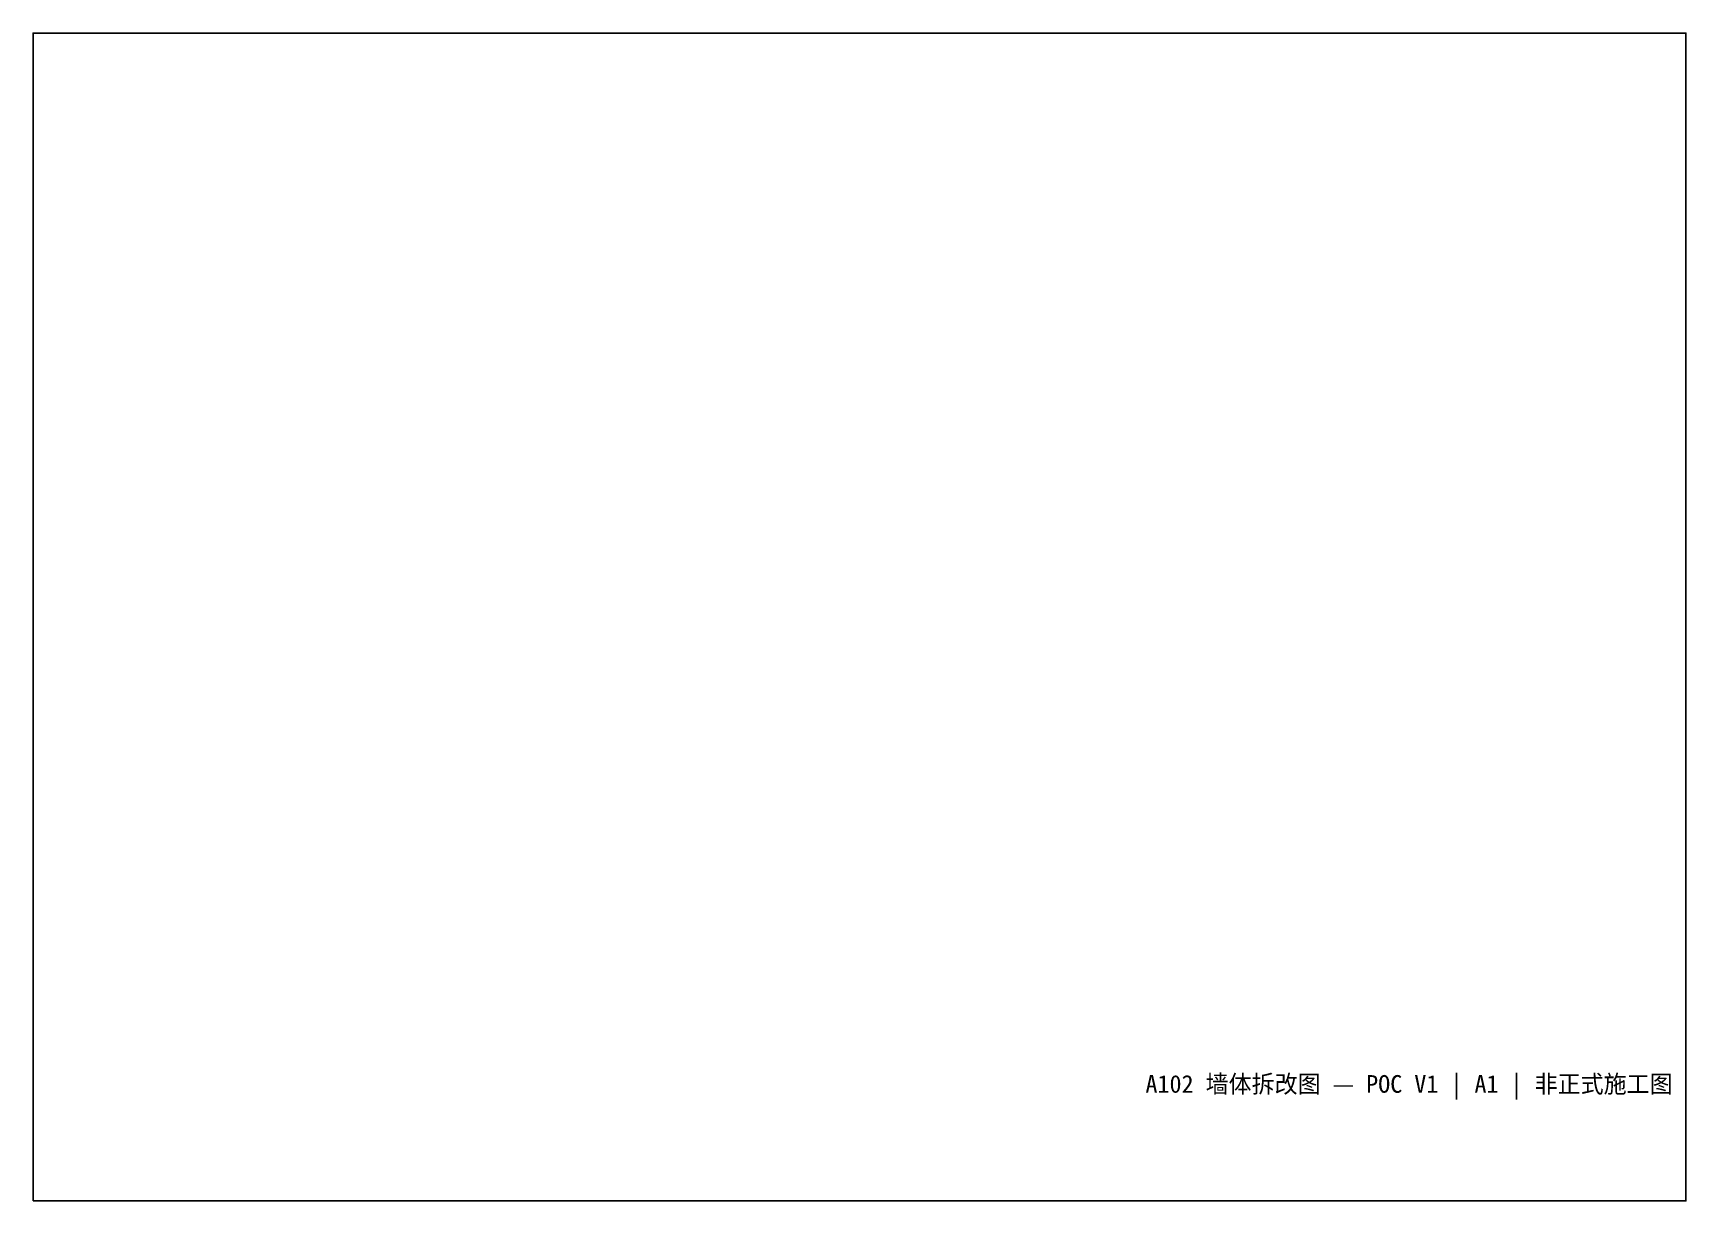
# Paper-space layout 'Layout1' of a CAD drawing. Header units: metres, sheet in millimetres. Extents: x 0 to 841, y 0 to 594.
import ezdxf

# ---------------------------------------------------------------- set-up
doc = ezdxf.new("R2010")
doc.units = ezdxf.units.M

psp = doc.layouts.get("Layout1")

# ---------------------------------------------------------------- linework, layer by layer
psp.add_lwpolyline([(0, 0), (841, 0), (841, 594), (0, 594)], close=True)

# ---------------------------------------------------------------- texts
psp.add_text('A102 墙体拆改图 — POC V1 | A1 | 非正式施工图', height=9).set_placement((566, 55))

doc.saveas('drawing.dxf')
